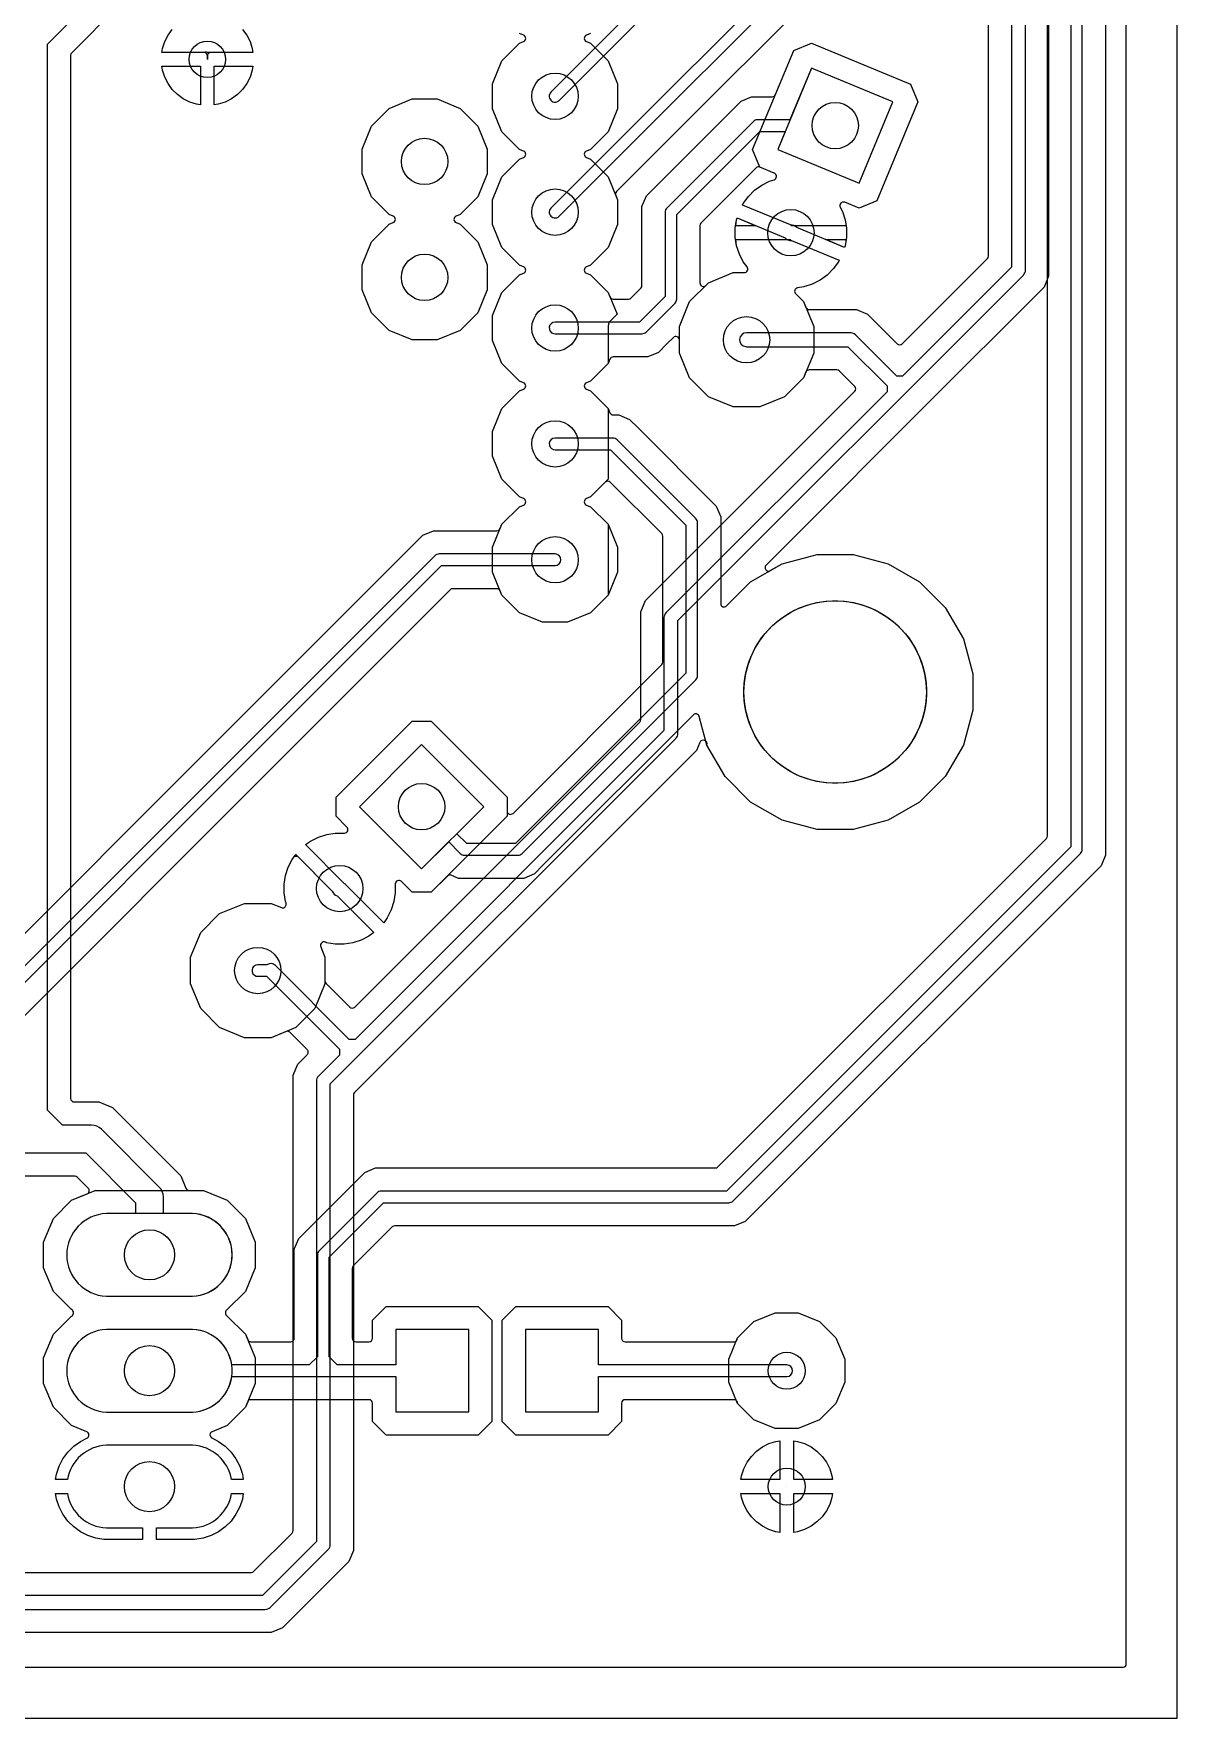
# Model space of a CAD drawing. Header units: millimetres. Extents: x 0 to 100, y 0 to 100.
# Drawn here: x 74.93 to 100, y 0 to 36.93 of the extents above; entities that cross this region are included whole.
import ezdxf

# ---------------------------------------------------------------- set-up
doc = ezdxf.new("R2010")
doc.units = ezdxf.units.MM

msp = doc.modelspace()

# ---------------------------------------------------------------- linework, layer by layer
at = {"layer": '16_copper'}
for points in [[(98.812, 1.118, 0.392588), (98.882, 1.194), (98.882, 98.806, 0.414214), (98.806, 98.882), (1.194, 98.882, 0.414214), (1.118, 98.806), (1.118, 1.194, 0.414214), (1.194, 1.118), (98.806, 1.118)], [(91.659, 32.682, 0.236111), (91.518, 32.74), (90.47, 33.174), (90.487, 33.209), (90.6, 33.364), (90.736, 33.5), (90.891, 33.613), (91.062, 33.7), (91.161, 33.732, 0.696984), (91.167, 33.875), (90.852, 34.005), (90.691, 34.394), (91.591, 36.567), (91.98, 36.728), (94.152, 35.828), (94.313, 35.439), (93.413, 33.267), (93.024, 33.106), (92.709, 33.236, 0.696956), (92.612, 33.131), (92.66, 33.038), (92.719, 32.855), (92.749, 32.666), (92.749, 32.474), (92.719, 32.284), (92.707, 32.247)], [(83.23, 30.22), (82.726, 30.428), (82.34, 30.814), (82.131, 31.318), (82.131, 31.864), (82.34, 32.368), (82.726, 32.754), (82.814, 32.791, 0.66819), (82.814, 32.932), (82.726, 32.968), (82.34, 33.354), (82.131, 33.858), (82.131, 34.404), (82.34, 34.908), (82.726, 35.294), (83.23, 35.503), (83.775, 35.503), (84.279, 35.294), (84.665, 34.908), (84.874, 34.404), (84.874, 33.858), (84.665, 33.354), (84.279, 32.968), (84.191, 32.932, 0.66819), (84.191, 32.791), (84.279, 32.754), (84.665, 32.368), (84.874, 31.864), (84.874, 31.318), (84.665, 30.814), (84.279, 30.428), (83.775, 30.22)], [(81.802, 18.244, 0.116454), (81.748, 18.298), (80.892, 19.154), (81.001, 19.233), (81.172, 19.32), (81.355, 19.379), (81.544, 19.409), (81.742, 19.409, 0.688716), (81.8, 19.539), (81.563, 19.776), (81.563, 20.196), (83.226, 21.859), (83.646, 21.859), (85.309, 20.196), (85.309, 19.776), (83.646, 18.113), (83.226, 18.113), (82.989, 18.35, 0.6523), (82.859, 18.292), (82.859, 18.094), (82.829, 17.905), (82.77, 17.722), (82.683, 17.551), (82.604, 17.442)], [(78.494, 6.721, 0.916331), (78.415, 8.526), (76.525, 8.526, 0.95729), (76.525, 6.714), (78.415, 6.714)], [(76.473, 3.92), (76.293, 3.949), (76.119, 4.005), (75.957, 4.088), (75.809, 4.196), (75.68, 4.325), (75.573, 4.472), (75.49, 4.635), (75.433, 4.808), (75.414, 4.928), (75.672, 4.928, 0.353195), (76.525, 4.174), (77.318, 4.174), (77.318, 3.92)], [(77.622, 3.92), (77.622, 4.174), (78.415, 4.174, 0.353195), (79.268, 4.928), (79.526, 4.928), (79.507, 4.808), (79.45, 4.635), (79.367, 4.472), (79.26, 4.325), (79.131, 4.196), (78.983, 4.088), (78.821, 4.005), (78.647, 3.949), (78.467, 3.92)]]:
    msp.add_lwpolyline(points, format="xyb", close=True, dxfattribs=at)
for points in [[(97.18, 43.311), (97.18, 31.619), (97.08, 31.376), (96.883, 31.179), (96.883, 31.179), (94.614, 28.91), (94.153, 28.449), (94.153, 28.449), (91.803, 26.099), (90.985, 25.281, 0.876978), (91.077, 25.161), (91.336, 25.31), (92.103, 25.516), (92.897, 25.516), (93.664, 25.31), (94.352, 24.913), (94.913, 24.352), (95.31, 23.664), (95.516, 22.897), (95.516, 22.103), (95.31, 21.336), (94.913, 20.648), (94.352, 20.087), (93.664, 19.69), (92.897, 19.484), (92.103, 19.484), (91.336, 19.69), (90.648, 20.087), (90.087, 20.648), (89.69, 21.336, 0.957939), (89.533, 21.392), (89.46, 21.216), (82.151, 13.907), (82.151, 13.907), (81.963, 13.719, 0.198912), (81.94, 13.665), (81.94, 3.679), (81.84, 3.436), (80.384, 1.98), (80.141, 1.88), (70.989, 1.88)], [(71.12, 2.388), (80.01, 2.388, 0.198912), (80.118, 2.432), (81.388, 3.702, 0.198912), (81.432, 3.81), (81.432, 13.907), (89.008, 21.482), (89.011, 21.487, 0.189183), (89.052, 21.59), (89.052, 24.067), (96.628, 31.642, 0.198912), (96.672, 31.75), (96.672, 43.18, 0.198912)], [(96.368, 43.117), (96.368, 31.813), (93.98, 29.426), (93.853, 29.426), (92.945, 30.334, 0.235936), (92.813, 30.376), (90.558, 30.376, 0.949951), (90.542, 30.072), (90.558, 30.071), (92.777, 30.071), (93.637, 29.21), (93.637, 29.083), (88.792, 24.238, 0.198912), (88.748, 24.13), (88.748, 21.653), (81.979, 14.884), (81.851, 14.884), (80.234, 16.502, 0.355159), (80.043, 16.521), (79.844, 16.521, 0.879449), (79.812, 16.271), (79.844, 16.267), (80.038, 16.267), (81.636, 14.669), (81.636, 14.541), (81.172, 14.078, 0.198912), (81.128, 13.97), (81.128, 3.873), (79.947, 2.692), (71.183, 2.692)], [(64.77, 12.395), (76.074, 12.395), (77.165, 11.304), (77.165, 11.066), (76.525, 11.066, 0.95729), (76.525, 9.254), (78.415, 9.254, 0.95729), (78.415, 11.066), (77.775, 11.066), (77.775, 11.43, 0.198912), (77.686, 11.646), (76.416, 12.916, 0.198912), (76.2, 13.005), (75.564, 13.005), (75.235, 13.334), (75.235, 36.704), (76.596, 38.065)], [(76.784, 37.535), (75.765, 36.516, 0.198912), (75.743, 36.462), (75.743, 13.589, 0.414214), (75.819, 13.513), (76.362, 13.513), (76.66, 13.389), (78.159, 11.89), (78.271, 11.621, 0.303351), (78.341, 11.574), (78.657, 11.574), (79.176, 11.358), (79.574, 10.961), (79.789, 10.441), (79.789, 9.879), (79.574, 9.359), (79.176, 8.962, 0.562828), (79.176, 8.818), (79.574, 8.421), (79.789, 7.901), (79.789, 7.339), (79.574, 6.819), (79.176, 6.422), (78.844, 6.284, 0.640146), (78.838, 6.146), (78.983, 6.072), (79.131, 5.964), (79.26, 5.835), (79.367, 5.688), (79.45, 5.525), (79.507, 5.352), (79.526, 5.232), (79.268, 5.232, 0.353197), (78.415, 5.986), (76.525, 5.986, 0.353197), (75.672, 5.232), (75.414, 5.232), (75.433, 5.352), (75.49, 5.525), (75.573, 5.688), (75.68, 5.835), (75.809, 5.964), (75.957, 6.072), (76.101, 6.145, 0.641621), (76.096, 6.284), (75.764, 6.422), (75.366, 6.819), (75.151, 7.339), (75.151, 7.901), (75.366, 8.421), (75.764, 8.818, 0.562825), (75.764, 8.962), (75.366, 9.359), (75.151, 9.879), (75.151, 10.441), (75.366, 10.961), (75.764, 11.358), (76.103, 11.499, 0.534516), (76.127, 11.623), (75.886, 11.865, 0.198912), (75.832, 11.887), (64.608, 11.887)], [(71.425, 3.2), (79.705, 3.2, 0.198912), (79.759, 3.223), (80.597, 4.061, 0.198912), (80.62, 4.115), (80.62, 14.101), (80.72, 14.344), (80.917, 14.541, 0.472059), (80.927, 14.659), (80.547, 15.039, 0.303353), (80.464, 15.056), (80.137, 14.921), (79.551, 14.921), (79.009, 15.145), (78.595, 15.559), (78.371, 16.101), (78.371, 16.687), (78.595, 17.228), (79.009, 17.643), (79.551, 17.867), (80.137, 17.867), (80.361, 17.774, 0.502682), (80.465, 17.837), (80.466, 17.848, 0.16257), (80.451, 17.904), (80.421, 18.094), (80.421, 18.286), (80.451, 18.475), (80.51, 18.658), (80.597, 18.829), (80.676, 18.938), (81.478, 18.136, 0.236099), (81.586, 18.028), (82.388, 17.226), (82.279, 17.147), (82.108, 17.06), (81.925, 17.001), (81.736, 16.971), (81.544, 16.971), (81.354, 17.001, 0.817204), (81.224, 16.911), (81.317, 16.687), (81.317, 16.168, 0.198912), (81.339, 16.114), (81.861, 15.593, 0.414214), (81.969, 15.593), (88.217, 21.841, 0.198912), (88.24, 21.895), (88.24, 24.261), (88.34, 24.504), (90.869, 27.033), (92.929, 29.093, 0.414214), (92.929, 29.2), (92.588, 29.541, 0.198912), (92.535, 29.563), (91.93, 29.563, 0.303351), (91.86, 29.516), (91.807, 29.389), (91.392, 28.974), (90.851, 28.75), (90.265, 28.75), (89.723, 28.974), (89.309, 29.389), (89.085, 29.93), (89.085, 30.516), (89.309, 31.058), (89.723, 31.472), (90.265, 31.697), (90.508, 31.697, 0.612806), (90.57, 31.818), (90.487, 31.931), (90.4, 32.102), (90.341, 32.285), (90.32, 32.418), (91.517, 32.418, 0.039787), (91.542, 32.4), (92.59, 31.966), (92.573, 31.931), (92.46, 31.776), (92.324, 31.64), (92.169, 31.527), (91.998, 31.44), (91.815, 31.381), (91.677, 31.359, 0.612808), (91.635, 31.23), (91.807, 31.058), (91.86, 30.931, 0.303351), (91.93, 30.884), (92.684, 30.884, 0.059374), (92.702, 30.886), (92.968, 30.886), (93.211, 30.786), (93.863, 30.134, 0.414214), (93.97, 30.134), (95.837, 32.001, 0.198912), (95.86, 32.055), (95.86, 37.146, 0.560028)], [(79.51, 37.028), (79.603, 36.899), (79.676, 36.758), (79.725, 36.606), (79.738, 36.522), (78.74, 36.522, 0.116459), (78.664, 36.522), (77.742, 36.522), (77.755, 36.606), (77.804, 36.758), (77.877, 36.899), (77.97, 37.028)], [(87.137, 36.937), (87.048, 36.9, 0.66819), (87.048, 36.76), (87.137, 36.723), (87.523, 36.337), (87.732, 35.833), (87.732, 35.287), (87.523, 34.783), (87.137, 34.397), (87.048, 34.36, 0.66819), (87.048, 34.22), (87.137, 34.183), (87.523, 33.797), (87.732, 33.293), (87.732, 32.747), (87.523, 32.243), (87.137, 31.857), (87.048, 31.82, 0.66819), (87.048, 31.68), (87.137, 31.643), (87.523, 31.257), (87.719, 30.784), (87.573, 30.639, 0.198912), (87.528, 30.531), (87.528, 29.717), (87.523, 29.703), (87.137, 29.317), (87.048, 29.28, 0.66819), (87.048, 29.14), (87.137, 29.103), (87.523, 28.717), (87.528, 28.703), (87.528, 27.177), (87.523, 27.163), (87.137, 26.777), (87.048, 26.74, 0.66819), (87.048, 26.6), (87.137, 26.563), (87.523, 26.177), (87.528, 26.163), (87.528, 24.637), (87.523, 24.623), (87.137, 24.237), (86.633, 24.028), (86.087, 24.028), (85.583, 24.237), (85.197, 24.623), (84.988, 25.127), (84.988, 25.673), (85.197, 26.177), (85.583, 26.563), (85.672, 26.6, 0.66819), (85.672, 26.74), (85.583, 26.777), (85.197, 27.163), (84.988, 27.667), (84.988, 28.213), (85.197, 28.717), (85.583, 29.103), (85.672, 29.14, 0.66819), (85.672, 29.28), (85.583, 29.317), (85.197, 29.703), (84.988, 30.207), (84.988, 30.753), (85.197, 31.257), (85.583, 31.643), (85.672, 31.68, 0.66819), (85.672, 31.82), (85.583, 31.857), (85.197, 32.243), (84.988, 32.747), (84.988, 33.293), (85.197, 33.797), (85.583, 34.183), (85.672, 34.22, 0.66819), (85.672, 34.36), (85.583, 34.397), (85.197, 34.783), (84.988, 35.287), (84.988, 35.833), (85.197, 36.337), (85.583, 36.723), (85.672, 36.76, 0.66819), (85.672, 36.9), (85.583, 36.937)]]:
    msp.add_lwpolyline(points, format="xyb", dxfattribs=at)
for points in [[(78.504, 35.385), (78.352, 35.434), (78.211, 35.507), (78.082, 35.6), (77.97, 35.712), (77.877, 35.841), (77.804, 35.982), (77.755, 36.134), (77.742, 36.218), (78.588, 36.218), (78.588, 35.372)], [(78.892, 36.218), (79.738, 36.218), (79.725, 36.134), (79.676, 35.982), (79.603, 35.841), (79.51, 35.712), (79.398, 35.6), (79.269, 35.507), (79.128, 35.434), (78.976, 35.385), (78.892, 35.372)], [(93.763, 35.439), (91.98, 36.178), (91.241, 34.394), (93.024, 33.656)], [(90.32, 32.722), (90.341, 32.855), (90.353, 32.893), (90.764, 32.722)], [(84.801, 19.986), (83.436, 21.351), (82.071, 19.986), (83.436, 18.621)], [(91.187, 6.35), (90.721, 6.543), (90.363, 6.901), (90.17, 7.367), (90.17, 7.873), (90.363, 8.339), (90.721, 8.697), (91.187, 8.89), (91.693, 8.89), (92.159, 8.697), (92.517, 8.339), (92.71, 7.873), (92.71, 7.367), (92.517, 6.901), (92.159, 6.543), (91.693, 6.35)], [(90.435, 5.232), (90.449, 5.318), (90.498, 5.47), (90.571, 5.613), (90.665, 5.742), (90.778, 5.855), (90.907, 5.949), (91.05, 6.022), (91.202, 6.071), (91.288, 6.085), (91.288, 5.232)], [(91.592, 5.232), (91.592, 6.085), (91.678, 6.071), (91.83, 6.022), (91.973, 5.949), (92.102, 5.855), (92.215, 5.742), (92.309, 5.613), (92.382, 5.47), (92.431, 5.318), (92.445, 5.232)], [(91.202, 4.089), (91.05, 4.138), (90.907, 4.211), (90.778, 4.305), (90.665, 4.418), (90.571, 4.547), (90.498, 4.69), (90.449, 4.842), (90.435, 4.928), (91.288, 4.928), (91.288, 4.075)], [(91.44, 5.08), (91.44, 5.08), (91.44, 5.08), (91.44, 5.08)], [(91.592, 4.928), (92.445, 4.928), (92.431, 4.842), (92.382, 4.69), (92.309, 4.547), (92.215, 4.418), (92.102, 4.305), (91.973, 4.211), (91.83, 4.138), (91.678, 4.089), (91.592, 4.075)]]:
    msp.add_lwpolyline(points, close=True, dxfattribs=at)
at = {"layer": '1_copper'}
for points in [[(98.812, 1.118, 0.392588), (98.882, 1.194), (98.882, 98.806, 0.414214), (98.806, 98.882), (1.194, 98.882, 0.414214), (1.118, 98.806), (1.118, 1.194, 0.414214), (1.194, 1.118), (98.806, 1.118)], [(88.27, 30.354, 0.187839), (88.355, 30.39), (88.99, 31.025, 0.198912), (89.027, 31.115), (89.027, 32.967), (90.849, 34.79), (91.405, 34.79), (91.241, 34.394), (93.024, 33.656), (93.763, 35.439), (91.98, 36.178), (91.51, 35.044), (90.797, 35.044, 0.198912), (90.707, 35.006), (88.81, 33.11, 0.198912), (88.773, 33.02), (88.773, 31.168), (88.212, 30.607), (86.36, 30.607, 0.879449), (86.328, 30.357), (86.36, 30.353), (88.265, 30.353)], [(83.23, 30.22), (82.726, 30.428), (82.34, 30.814), (82.131, 31.318), (82.131, 31.864), (82.34, 32.368), (82.726, 32.754), (82.814, 32.791, 0.66819), (82.814, 32.932), (82.726, 32.968), (82.34, 33.354), (82.131, 33.858), (82.131, 34.404), (82.34, 34.908), (82.726, 35.294), (83.23, 35.503), (83.775, 35.503), (84.279, 35.294), (84.665, 34.908), (84.874, 34.404), (84.874, 33.858), (84.665, 33.354), (84.279, 32.968), (84.191, 32.932, 0.66819), (84.191, 32.791), (84.279, 32.754), (84.665, 32.368), (84.874, 31.864), (84.874, 31.318), (84.665, 30.814), (84.279, 30.428), (83.775, 30.22)], [(84.029, 19.214), (84.282, 18.96, 0.198912), (84.372, 18.923), (85.547, 18.923, 0.198912), (85.637, 18.96), (89.447, 22.77, 0.198912), (89.484, 22.86), (89.484, 26.213, 0.198912), (89.447, 26.303), (87.72, 28.03, 0.198912), (87.63, 28.067), (86.36, 28.067, 0.879449), (86.328, 27.817), (86.36, 27.813), (87.577, 27.813), (89.23, 26.16), (89.23, 22.913), (85.494, 19.177), (84.425, 19.177), (84.208, 19.393), (84.801, 19.986), (83.436, 21.351), (82.071, 19.986), (83.436, 18.621)], [(71.138, 8.64), (70.399, 10.423), (70.004, 10.259), (70.004, 11.404), (83.873, 25.273), (86.36, 25.273, 1), (86.36, 25.527), (83.82, 25.527, 0.198912), (83.73, 25.49), (69.787, 11.546, 0.198912), (69.75, 11.457), (69.75, 10.154), (68.616, 9.684), (69.354, 7.901)], [(79.551, 14.921), (79.009, 15.145), (78.595, 15.559), (78.371, 16.101), (78.371, 16.687), (78.595, 17.228), (79.009, 17.643), (79.551, 17.867), (80.137, 17.867), (80.361, 17.774, 0.502682), (80.465, 17.837), (80.466, 17.848, 0.16257), (80.451, 17.904), (80.421, 18.094), (80.421, 18.286), (80.451, 18.475), (80.51, 18.658), (80.597, 18.829), (80.647, 18.898), (80.717, 18.898), (81.478, 18.136, 0.236099), (81.586, 18.028), (82.388, 17.226), (82.279, 17.147), (82.108, 17.06), (81.925, 17.001), (81.736, 16.971), (81.544, 16.971), (81.354, 17.001, 0.817204), (81.224, 16.911), (81.317, 16.687), (81.317, 16.101), (81.093, 15.559), (80.678, 15.145), (80.137, 14.921)], [(78.494, 9.261, 0.916331), (78.415, 11.066), (76.525, 11.066, 0.95729), (76.525, 9.254), (78.415, 9.254)], [(85.502, 6.211), (85.204, 6.508), (85.204, 8.732), (85.502, 9.029), (87.522, 9.029), (87.82, 8.732), (87.82, 8.331, 0.414214), (87.896, 8.255), (90.277, 8.255, 0.229634), (90.337, 8.284), (90.343, 8.293, 0.131901), (90.363, 8.339), (90.721, 8.697), (91.187, 8.89), (91.693, 8.89), (92.159, 8.697), (92.517, 8.339), (92.71, 7.873), (92.71, 7.367), (92.517, 6.901), (92.159, 6.543), (91.693, 6.35), (91.187, 6.35), (90.721, 6.543), (90.363, 6.901, 0.44238), (90.277, 6.985), (87.896, 6.985, 0.414214), (87.82, 6.909), (87.82, 6.508), (87.522, 6.211)], [(87.312, 7.493), (91.44, 7.493, 1), (91.44, 7.747), (87.312, 7.747), (87.312, 8.521), (85.712, 8.521), (85.712, 6.719), (87.312, 6.719)], [(76.473, 3.92), (76.293, 3.949), (76.119, 4.005), (75.957, 4.088), (75.809, 4.196), (75.68, 4.325), (75.573, 4.472), (75.49, 4.635), (75.433, 4.808), (75.414, 4.928), (75.672, 4.928, 0.353195), (76.525, 4.174), (77.318, 4.174), (77.318, 3.92)], [(77.622, 3.92), (77.622, 4.174), (78.415, 4.174, 0.353195), (79.268, 4.928), (79.526, 4.928), (79.507, 4.808), (79.45, 4.635), (79.367, 4.472), (79.26, 4.325), (79.131, 4.196), (78.983, 4.088), (78.821, 4.005), (78.647, 3.949), (78.467, 3.92)]]:
    msp.add_lwpolyline(points, format="xyb", close=True, dxfattribs=at)
for points in [[(98.425, 54.736), (98.425, 18.924), (98.328, 18.69), (90.53, 10.892), (90.296, 10.795), (82.845, 10.795, 0.198912), (82.791, 10.773), (81.937, 9.919, 0.198912), (81.915, 9.865), (81.915, 8.331, 0.414214), (81.991, 8.255), (82.284, 8.255, 0.414214), (82.36, 8.331), (82.36, 8.732), (82.658, 9.029), (84.678, 9.029), (84.976, 8.732), (84.976, 6.508), (84.678, 6.211), (82.658, 6.211), (82.36, 6.508), (82.36, 6.909, 0.414214), (82.284, 6.985), (79.694, 6.985, 0.303351), (79.623, 6.938), (79.574, 6.819), (79.176, 6.422), (78.844, 6.284, 0.640146), (78.838, 6.146), (78.983, 6.072), (79.131, 5.964), (79.26, 5.835), (79.367, 5.688), (79.45, 5.525), (79.507, 5.352), (79.526, 5.232), (79.268, 5.232, 0.353195), (78.415, 5.986), (76.525, 5.986, 0.353195), (75.672, 5.232), (75.414, 5.232), (75.433, 5.352), (75.49, 5.525), (75.573, 5.688), (75.68, 5.835), (75.809, 5.964), (75.957, 6.072), (76.101, 6.145, 0.641621), (76.096, 6.284), (75.764, 6.422), (75.366, 6.819), (75.151, 7.339), (75.151, 7.901), (75.366, 8.421), (75.764, 8.818, 0.562846), (75.764, 8.962), (75.366, 9.359), (75.151, 9.879), (75.151, 10.441), (75.366, 10.961), (75.764, 11.358), (76.283, 11.574), (78.657, 11.574), (79.176, 11.358), (79.574, 10.961), (79.789, 10.441), (79.789, 9.879), (79.574, 9.359), (79.176, 8.962, 0.56284), (79.176, 8.818), (79.574, 8.421), (79.623, 8.302, 0.303351), (79.694, 8.255), (80.569, 8.255, 0.414214), (80.645, 8.331), (80.645, 10.286), (80.742, 10.52), (82.19, 11.968), (82.424, 12.065), (89.875, 12.065, 0.198912), (89.929, 12.087), (97.133, 19.291, 0.198912), (97.155, 19.345), (97.155, 54.315, 0.198912)], [(97.663, 54.557), (97.663, 19.103), (90.117, 11.557), (82.55, 11.557, 0.198912), (82.46, 11.52), (81.19, 10.25, 0.198912), (81.153, 10.16), (81.153, 7.927), (80.973, 7.747), (79.273, 7.747, 0.36122), (78.415, 8.526), (76.525, 8.526, 0.95729), (76.525, 6.714), (78.415, 6.714, 0.36122), (79.273, 7.493), (82.868, 7.493), (82.868, 6.719), (84.468, 6.719), (84.468, 8.521), (82.868, 8.521), (82.868, 7.747), (81.587, 7.747), (81.407, 7.927), (81.407, 10.107), (82.603, 11.303), (90.17, 11.303, 0.198912), (90.26, 11.34), (97.88, 18.96, 0.198912), (97.917, 19.05), (97.917, 54.61, 0.198912)], [(91.313, 40.693), (86.27, 35.65), (86.253, 35.628), (86.24, 35.603), (86.234, 35.575), (86.234, 35.547), (86.24, 35.52), (86.251, 35.494), (86.269, 35.472), (86.29, 35.454), (86.315, 35.441), (86.343, 35.434), (86.371, 35.433), (86.398, 35.439, 0.120111), (86.45, 35.47), (91.53, 40.55, 0.198912)], [(92.583, 39.423), (86.27, 33.11), (86.253, 33.088), (86.24, 33.063), (86.234, 33.035), (86.234, 33.007), (86.24, 32.98), (86.251, 32.954), (86.269, 32.932), (86.29, 32.914), (86.315, 32.901), (86.343, 32.894), (86.371, 32.893), (86.398, 32.899, 0.120111), (86.45, 32.93), (92.8, 39.28, 0.198912)], [(93.248, 39.01), (87.709, 33.471, 0.303343), (87.692, 33.388), (87.732, 33.293), (87.732, 32.747), (87.523, 32.243), (87.137, 31.857), (87.048, 31.82, 0.66819), (87.048, 31.68), (87.137, 31.643), (87.523, 31.257), (87.562, 31.162, 0.303351), (87.632, 31.115), (87.97, 31.115, 0.198912), (88.024, 31.137), (88.243, 31.356, 0.198912), (88.265, 31.41), (88.265, 33.146), (88.362, 33.38), (90.437, 35.455), (90.67, 35.552), (91.12, 35.552, 0.303351), (91.19, 35.599), (91.591, 36.567), (91.98, 36.728), (94.152, 35.828), (94.313, 35.439), (93.413, 33.267), (93.024, 33.106), (92.709, 33.236, 0.696956), (92.612, 33.131), (92.66, 33.038), (92.719, 32.855), (92.74, 32.722), (91.543, 32.722, 0.039777), (91.518, 32.74), (90.47, 33.174), (90.487, 33.209), (90.6, 33.364), (90.736, 33.5), (90.891, 33.613), (91.062, 33.7), (91.161, 33.732, 0.69697), (91.167, 33.875), (90.851, 34.006, 0.303353), (90.768, 33.99), (89.557, 32.779, 0.198912), (89.535, 32.725), (89.535, 31.468, 0.668179), (89.665, 31.414), (89.723, 31.472), (90.265, 31.697), (90.508, 31.697, 0.612806), (90.57, 31.818), (90.487, 31.931), (90.4, 32.102), (90.341, 32.285), (90.311, 32.474), (90.311, 32.666), (90.341, 32.855), (90.353, 32.893), (91.401, 32.458, 0.236097), (91.542, 32.4), (92.59, 31.966), (92.573, 31.931), (92.46, 31.776), (92.324, 31.64), (92.169, 31.527), (91.998, 31.44), (91.815, 31.381), (91.677, 31.359, 0.612808), (91.635, 31.23), (91.807, 31.058), (92.031, 30.516), (92.031, 29.93), (91.807, 29.389), (91.392, 28.974), (90.851, 28.75), (90.265, 28.75), (89.723, 28.974), (89.309, 29.389), (89.085, 29.93), (89.085, 30.218, 0.668179), (88.955, 30.272), (88.814, 30.131), (88.625, 29.942), (88.391, 29.845), (87.632, 29.845, 0.303351), (87.562, 29.798), (87.523, 29.703), (87.137, 29.317), (87.048, 29.28, 0.66819), (87.048, 29.14), (87.137, 29.103), (87.523, 28.717), (87.562, 28.622, 0.303351), (87.632, 28.575), (87.756, 28.575), (87.99, 28.478), (88.179, 28.289), (88.179, 28.289), (89.895, 26.573), (89.992, 26.339), (89.992, 24.441, 0.668179), (90.122, 24.387), (90.648, 24.913), (91.336, 25.31), (92.103, 25.516), (92.897, 25.516), (93.664, 25.31), (94.352, 24.913), (94.913, 24.352), (95.31, 23.664), (95.516, 22.897), (95.516, 22.103), (95.31, 21.336), (94.913, 20.648), (94.352, 20.087), (93.664, 19.69), (92.897, 19.484), (92.103, 19.484), (91.336, 19.69), (90.648, 20.087), (90.087, 20.648), (89.69, 21.336), (89.521, 21.964, 0.57735), (89.394, 21.999), (86.096, 18.701), (86.096, 18.701), (85.907, 18.512), (85.673, 18.415), (84.246, 18.415), (84.083, 18.483, 0.303343), (84, 18.466), (83.646, 18.113), (83.226, 18.113), (82.989, 18.35, 0.6523), (82.859, 18.292), (82.859, 18.094), (82.829, 17.905), (82.77, 17.722), (82.683, 17.551), (82.604, 17.442), (81.802, 18.244, 0.116454), (81.748, 18.298), (80.892, 19.154), (81.001, 19.233), (81.172, 19.32), (81.355, 19.379), (81.544, 19.409), (81.742, 19.409, 0.688716), (81.8, 19.539), (81.563, 19.776), (81.563, 20.196), (83.226, 21.859), (83.646, 21.859), (85.309, 20.196), (85.309, 19.894, 0.668179), (85.439, 19.84), (88.7, 23.101, 0.198912), (88.722, 23.155), (88.722, 25.918, 0.198912), (88.7, 25.972), (87.57, 27.102, 0.414214), (87.462, 27.102), (87.137, 26.777), (87.048, 26.74, 0.66819), (87.048, 26.6), (87.137, 26.563), (87.523, 26.177), (87.732, 25.673), (87.732, 25.127), (87.523, 24.623), (87.137, 24.237), (86.633, 24.028), (86.087, 24.028), (85.583, 24.237), (85.197, 24.623), (85.158, 24.718, 0.303351), (85.088, 24.765), (84.115, 24.765, 0.198912), (84.061, 24.743), (70.534, 11.216, 0.198912)], [(69.338, 11.816), (83.46, 25.938), (83.694, 26.035), (85.088, 26.035, 0.303351), (85.158, 26.082), (85.197, 26.177), (85.583, 26.563), (85.672, 26.6, 0.66819), (85.672, 26.74), (85.583, 26.777), (85.197, 27.163), (84.988, 27.667), (84.988, 28.213), (85.197, 28.717), (85.583, 29.103), (85.672, 29.14, 0.66819), (85.672, 29.28), (85.583, 29.317), (85.197, 29.703), (84.988, 30.207), (84.988, 30.753), (85.197, 31.257), (85.583, 31.643), (85.672, 31.68, 0.66819), (85.672, 31.82), (85.583, 31.857), (85.197, 32.243), (84.988, 32.747), (84.988, 33.293), (85.197, 33.797), (85.583, 34.183), (85.672, 34.22, 0.66819), (85.672, 34.36), (85.583, 34.397), (85.197, 34.783), (84.988, 35.287), (84.988, 35.833), (85.197, 36.337), (85.583, 36.723), (85.672, 36.76, 0.66819), (85.672, 36.9), (85.583, 36.937)], [(79.51, 37.028), (79.603, 36.899), (79.676, 36.758), (79.725, 36.606), (79.738, 36.522), (78.816, 36.522, 0.414214), (78.74, 36.446), (78.74, 36.37), (78.74, 36.37), (78.74, 36.446, -0.109765), (78.728, 36.488), (78.724, 36.492, 0.234921), (78.664, 36.522), (77.742, 36.522), (77.755, 36.606), (77.804, 36.758), (77.877, 36.899), (77.97, 37.028)]]:
    msp.add_lwpolyline(points, format="xyb", dxfattribs=at)
for points in [[(78.504, 35.385), (78.352, 35.434), (78.211, 35.507), (78.082, 35.6), (77.97, 35.712), (77.877, 35.841), (77.804, 35.982), (77.755, 36.134), (77.742, 36.218), (78.588, 36.218), (78.588, 35.372)], [(78.892, 36.218), (79.738, 36.218), (79.725, 36.134), (79.676, 35.982), (79.603, 35.841), (79.51, 35.712), (79.398, 35.6), (79.269, 35.507), (79.128, 35.434), (78.976, 35.385), (78.892, 35.372)], [(92.296, 32.418), (92.74, 32.418), (92.719, 32.284), (92.707, 32.247)], [(90.435, 5.232), (90.449, 5.318), (90.498, 5.47), (90.571, 5.613), (90.665, 5.742), (90.778, 5.855), (90.907, 5.949), (91.05, 6.022), (91.202, 6.071), (91.288, 6.085), (91.288, 5.232)], [(91.592, 5.232), (91.592, 6.085), (91.678, 6.071), (91.83, 6.022), (91.973, 5.949), (92.102, 5.855), (92.215, 5.742), (92.309, 5.613), (92.382, 5.47), (92.431, 5.318), (92.445, 5.232)], [(91.202, 4.089), (91.05, 4.138), (90.907, 4.211), (90.778, 4.305), (90.665, 4.418), (90.571, 4.547), (90.498, 4.69), (90.449, 4.842), (90.435, 4.928), (91.288, 4.928), (91.288, 4.075)], [(91.592, 4.928), (92.445, 4.928), (92.431, 4.842), (92.382, 4.69), (92.309, 4.547), (92.215, 4.418), (92.102, 4.305), (91.973, 4.211), (91.83, 4.138), (91.678, 4.089), (91.592, 4.075)]]:
    msp.add_lwpolyline(points, close=True, dxfattribs=at)
at = {"layer": 'drills_NPTH'}
msp.add_circle((92.5, 22.5), 2, dxfattribs=at)
at = {"layer": 'drills_PTH'}
for centre, radius in [((78.74, 36.37), 0.4), ((86.36, 35.56), 0.508), ((92.502, 34.917), 0.508), ((83.502, 34.131), 0.508), ((86.36, 33.02), 0.508), ((91.53, 32.57), 0.508), ((83.502, 31.591), 0.508), ((86.36, 30.48), 0.508), ((90.558, 30.223), 0.508), ((86.36, 27.94), 0.508), ((86.36, 25.4), 0.508), ((83.436, 19.986), 0.508), ((81.64, 18.19), 0.508), ((79.844, 16.394), 0.508), ((77.47, 10.16), 0.55), ((77.47, 7.62), 0.55), ((91.44, 7.62), 0.406), ((77.47, 5.08), 0.55), ((91.44, 5.08), 0.406)]:
    msp.add_circle(centre, radius, dxfattribs=at)
at = {"layer": 'holes'}
msp.add_lwpolyline([(94.5, 22.44), (94.493, 22.319), (94.478, 22.199), (94.456, 22.08), (94.427, 21.963), (94.391, 21.847), (94.349, 21.734), (94.299, 21.624), (94.243, 21.517), (94.18, 21.414), (94.112, 21.314), (94.037, 21.219), (93.957, 21.129), (93.871, 21.043), (93.781, 20.963), (93.686, 20.888), (93.586, 20.82), (93.483, 20.757), (93.376, 20.701), (93.266, 20.651), (93.153, 20.609), (93.037, 20.573), (92.92, 20.544), (92.801, 20.522), (92.681, 20.507), (92.56, 20.5), (92.44, 20.5), (92.319, 20.507), (92.199, 20.522), (92.08, 20.544), (91.963, 20.573), (91.847, 20.609), (91.734, 20.651), (91.624, 20.701), (91.517, 20.757), (91.414, 20.82), (91.314, 20.888), (91.219, 20.963), (91.129, 21.043), (91.043, 21.129), (90.963, 21.219), (90.888, 21.314), (90.82, 21.414), (90.757, 21.517), (90.701, 21.624), (90.651, 21.734), (90.609, 21.847), (90.573, 21.963), (90.544, 22.08), (90.522, 22.199), (90.507, 22.319), (90.5, 22.44), (90.5, 22.56), (90.507, 22.681), (90.522, 22.801), (90.544, 22.92), (90.573, 23.037), (90.609, 23.153), (90.651, 23.266), (90.701, 23.376), (90.757, 23.483), (90.82, 23.586), (90.888, 23.686), (90.963, 23.781), (91.043, 23.871), (91.129, 23.957), (91.219, 24.037), (91.314, 24.112), (91.414, 24.18), (91.517, 24.243), (91.624, 24.299), (91.734, 24.349), (91.847, 24.391), (91.963, 24.427), (92.08, 24.456), (92.199, 24.478), (92.319, 24.493), (92.44, 24.5), (92.56, 24.5), (92.681, 24.493), (92.801, 24.478), (92.92, 24.456), (93.037, 24.427), (93.153, 24.391), (93.266, 24.349), (93.376, 24.299), (93.483, 24.243), (93.586, 24.18), (93.686, 24.112), (93.781, 24.037), (93.871, 23.957), (93.957, 23.871), (94.037, 23.781), (94.112, 23.686), (94.18, 23.586), (94.243, 23.483), (94.299, 23.376), (94.349, 23.266), (94.391, 23.153), (94.427, 23.037), (94.456, 22.92), (94.478, 22.801), (94.493, 22.681), (94.5, 22.56), (94.5, 22.44)], close=True, dxfattribs=at)
at = {"layer": 'outline'}
msp.add_lwpolyline([(0, 0), (100, 0), (100, 100), (0, 100), (0, 0)], close=True, dxfattribs=at)

doc.saveas('drawing.dxf')
